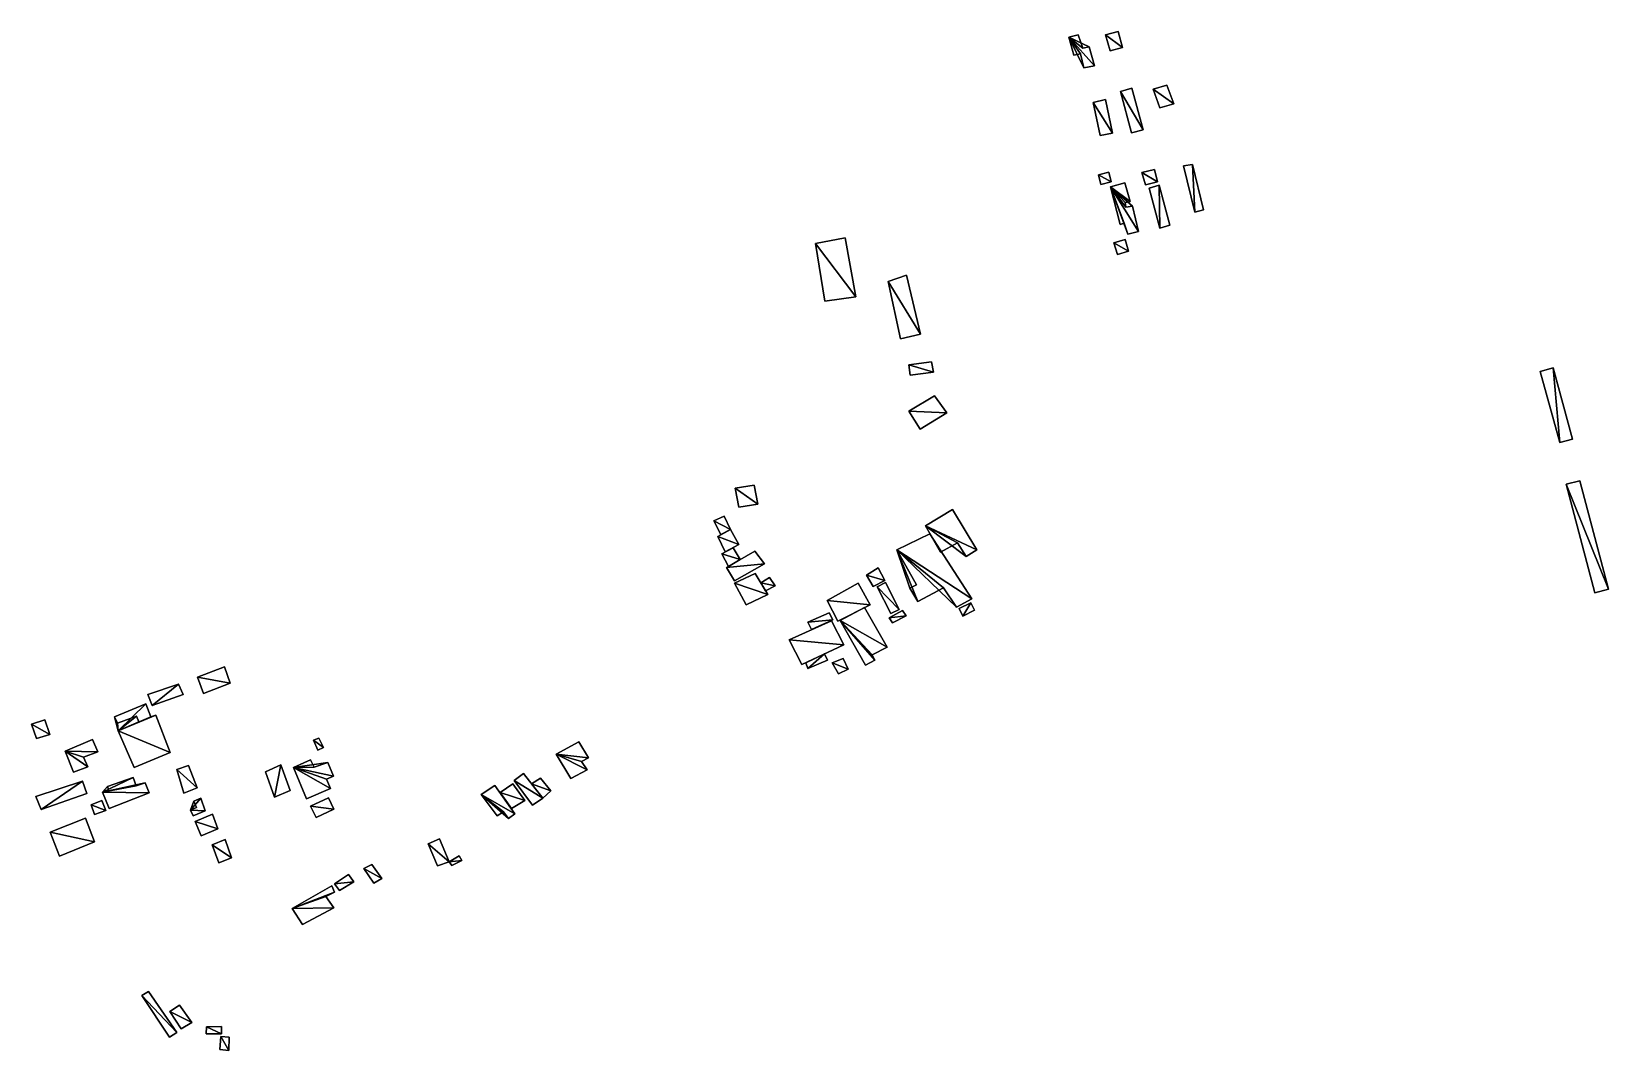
# Model space of a CAD drawing. Header units: metres. Extents: x -3947 to 4280, y -3529 to 2326.
# Drawn here: x -1926 to -1014, y -2526 to -1937 of the extents above; entities that cross this region are included whole.
import ezdxf

# ---------------------------------------------------------------- set-up
doc = ezdxf.new("R2010")
doc.units = ezdxf.units.M

msp = doc.modelspace()

# ---------------------------------------------------------------- linework, layer by layer
at = {"layer": 'MUROS'}
for points in [[(-1320.2, -1938.6), (-1325.7, -1939.9), (-1325.7, -1939.9, 4.5), (-1320.2, -1938.6, 4.5)], [(-1325.7, -1939.9), (-1322.8, -1950.4), (-1322.8, -1950.4, 4.5), (-1325.7, -1939.9, 4.5)], [(-1317.5, -1946.4), (-1320.2, -1938.6), (-1320.2, -1938.6, 4.5), (-1317.5, -1946.4, 4.5)], [(-1297.2, -1936.7), (-1304.4, -1938.6), (-1304.4, -1938.6, 4.5), (-1297.2, -1936.7, 4.5)], [(-1304.4, -1938.6), (-1301.8, -1947.9), (-1301.8, -1947.9, 4.5), (-1304.4, -1938.6, 4.5)], [(-1294.6, -1946), (-1297.2, -1936.7), (-1297.2, -1936.7, 4.5), (-1294.6, -1946, 4.5)], [(-1322.8, -1950.4), (-1319, -1949.7), (-1319, -1949.7, 4.5), (-1322.8, -1950.4, 4.5)], [(-1319, -1949.7), (-1316.9, -1957.8), (-1316.9, -1957.8, 4.5), (-1319, -1949.7, 4.5)], [(-1313.9, -1945.6), (-1317.5, -1946.4), (-1317.5, -1946.4, 4.5), (-1313.9, -1945.6, 4.5)], [(-1310.8, -1956.5), (-1313.9, -1945.6), (-1313.9, -1945.6, 4.5), (-1310.8, -1956.5, 4.5)], [(-1301.8, -1947.9), (-1294.6, -1946), (-1294.6, -1946, 4.5), (-1301.8, -1947.9, 4.5)], [(-1316.9, -1957.8), (-1310.8, -1956.5), (-1310.8, -1956.5, 4.5), (-1316.9, -1957.8, 4.5)], [(-1289.2, -1969.4), (-1295.7, -1971.4), (-1295.7, -1971.4, 4.5), (-1289.2, -1969.4, 4.5)], [(-1282.6, -1993.6), (-1289.2, -1969.4), (-1289.2, -1969.4, 4.5), (-1282.6, -1993.6, 4.5)], [(-1269, -1967.7), (-1276.8, -1970), (-1276.8, -1970, 4.5), (-1269, -1967.7, 4.5)], [(-1265, -1978.5), (-1269, -1967.7), (-1269, -1967.7, 4.5), (-1265, -1978.5, 4.5)], [(-1304.5, -1976.1), (-1311.5, -1977.7), (-1311.5, -1977.7, 4.5), (-1304.5, -1976.1, 4.5)], [(-1311.5, -1977.7), (-1307.5, -1996.8), (-1307.5, -1996.8, 4.5), (-1311.5, -1977.7, 4.5)], [(-1300.5, -1995.5), (-1304.5, -1976.1), (-1304.5, -1976.1, 4.5), (-1300.5, -1995.5, 4.5)], [(-1295.7, -1971.4), (-1289.4, -1995.3), (-1289.4, -1995.3, 4.5), (-1295.7, -1971.4, 4.5)], [(-1276.8, -1970), (-1273.1, -1980.8), (-1273.1, -1980.8, 4.5), (-1276.8, -1970, 4.5)], [(-1273.1, -1980.8), (-1265, -1978.5), (-1265, -1978.5, 4.5), (-1273.1, -1980.8, 4.5)], [(-1307.5, -1996.8), (-1300.5, -1995.5), (-1300.5, -1995.5, 4.5), (-1307.5, -1996.8, 4.5)], [(-1289.4, -1995.3), (-1282.6, -1993.6), (-1282.6, -1993.6, 4.5), (-1289.4, -1995.3, 4.5)], [(-1259.4, -2014.5), (-1254.2, -2013.6), (-1254.2, -2013.6, 4.5), (-1259.4, -2014.5, 4.5)], [(-1252.8, -2041.2), (-1259.4, -2014.5), (-1259.4, -2014.5, 4.5), (-1252.8, -2041.2, 4.5)], [(-1254.2, -2013.6), (-1247.7, -2039.9), (-1247.7, -2039.9, 4.5), (-1254.2, -2013.6, 4.5)], [(-1302.5, -2018), (-1308.5, -2019.7), (-1308.5, -2019.7, 4.5), (-1302.5, -2018, 4.5)], [(-1308.5, -2019.7), (-1307.1, -2025.3), (-1307.1, -2025.3, 4.5), (-1308.5, -2019.7, 4.5)], [(-1307.1, -2025.3), (-1301.1, -2023.6), (-1301.1, -2023.6, 4.5), (-1307.1, -2025.3, 4.5)], [(-1301.1, -2023.6), (-1302.5, -2018), (-1302.5, -2018, 4.5), (-1301.1, -2023.6, 4.5)], [(-1293.3, -2024.3), (-1301.5, -2026.6), (-1301.5, -2026.6, 4.5), (-1293.3, -2024.3, 4.5)], [(-1290.2, -2035), (-1293.3, -2024.3), (-1293.3, -2024.3, 4.5), (-1290.2, -2035, 4.5)], [(-1276.2, -2016.5), (-1283.5, -2018.2), (-1283.5, -2018.2, 4.5), (-1276.2, -2016.5, 4.5)], [(-1283.5, -2018.2), (-1281.4, -2025.5), (-1281.4, -2025.5, 4.5), (-1283.5, -2018.2, 4.5)], [(-1281.4, -2025.5), (-1274.4, -2023.7), (-1274.4, -2023.7, 4.5), (-1281.4, -2025.5, 4.5)], [(-1274.4, -2023.7), (-1276.2, -2016.5), (-1276.2, -2016.5, 4.5), (-1274.4, -2023.7, 4.5)], [(-1301.5, -2026.6), (-1296, -2048.3), (-1296, -2048.3, 4.5), (-1301.5, -2026.6, 4.5)], [(-1279.2, -2027.3), (-1273.4, -2025.7), (-1273.4, -2025.7, 4.5), (-1279.2, -2027.3, 4.5)], [(-1273, -2050.5), (-1279.2, -2027.3), (-1279.2, -2027.3, 4.5), (-1273, -2050.5, 4.5)], [(-1273.4, -2025.7), (-1267.2, -2048.7), (-1267.2, -2048.7, 4.5), (-1273.4, -2025.7, 4.5)], [(-1293.1, -2035.7), (-1290.2, -2035), (-1290.2, -2035, 4.5), (-1293.1, -2035.7, 4.5)], [(-1292.7, -2038.3), (-1293.1, -2035.7), (-1293.1, -2035.7, 4.5), (-1292.7, -2038.3, 4.5)], [(-1288.9, -2037.7), (-1292.7, -2038.3), (-1292.7, -2038.3, 4.5), (-1288.9, -2037.7, 4.5)], [(-1285.3, -2052.4), (-1288.9, -2037.7), (-1288.9, -2037.7, 4.5), (-1285.3, -2052.4, 4.5)], [(-1247.7, -2039.9), (-1252.8, -2041.2), (-1252.8, -2041.2, 4.5), (-1247.7, -2039.9, 4.5)], [(-1296, -2048.3), (-1293.6, -2047.6), (-1293.6, -2047.6, 4.5), (-1296, -2048.3, 4.5)], [(-1293.6, -2047.6), (-1291.5, -2053.9), (-1291.5, -2053.9, 4.5), (-1293.6, -2047.6, 4.5)], [(-1267.2, -2048.7), (-1273, -2050.5), (-1273, -2050.5, 4.5), (-1267.2, -2048.7, 4.5)], [(-1455, -2056.1), (-1472.1, -2059.4), (-1472.1, -2059.4, 4.5), (-1455, -2056.1, 4.5)], [(-1472.1, -2059.4), (-1466.8, -2092.7), (-1466.8, -2092.7, 4.5), (-1472.1, -2059.4, 4.5)], [(-1448.8, -2090.2), (-1455, -2056.1), (-1455, -2056.1, 4.5), (-1448.8, -2090.2, 4.5)], [(-1299.6, -2059), (-1293.1, -2057.1), (-1293.1, -2057.1, 4.5), (-1299.6, -2059, 4.5)], [(-1297.6, -2065.8), (-1299.6, -2059), (-1299.6, -2059, 4.5), (-1297.6, -2065.8, 4.5)], [(-1293.1, -2057.1), (-1291.2, -2063.7), (-1291.2, -2063.7, 4.5), (-1293.1, -2057.1, 4.5)], [(-1291.5, -2053.9), (-1285.3, -2052.4), (-1285.3, -2052.4, 4.5), (-1291.5, -2053.9, 4.5)], [(-1291.2, -2063.7), (-1297.6, -2065.8), (-1297.6, -2065.8, 4.5), (-1291.2, -2063.7, 4.5)], [(-1419.5, -2077.6), (-1430.2, -2081.3), (-1430.2, -2081.3, 4.5), (-1419.5, -2077.6, 4.5)], [(-1411.5, -2111.8), (-1419.5, -2077.6), (-1419.5, -2077.6, 4.5), (-1411.5, -2111.8, 4.5)], [(-1430.2, -2081.3), (-1423, -2114.6), (-1423, -2114.6, 4.5), (-1430.2, -2081.3, 4.5)], [(-1466.8, -2092.7), (-1448.8, -2090.2), (-1448.8, -2090.2, 4.5), (-1466.8, -2092.7, 4.5)], [(-1423, -2114.6), (-1411.5, -2111.8), (-1411.5, -2111.8, 4.5), (-1423, -2114.6, 4.5)], [(-1405.1, -2127.9), (-1418.2, -2129.5), (-1418.2, -2129.5, 4.5), (-1405.1, -2127.9, 4.5)], [(-1418.2, -2129.5), (-1417.5, -2135.5), (-1417.5, -2135.5, 4.5), (-1418.2, -2129.5, 4.5)], [(-1404, -2133.9), (-1405.1, -2127.9), (-1405.1, -2127.9, 4.5), (-1404, -2133.9, 4.5)], [(-1045.5, -2131.3), (-1053.1, -2133.4), (-1053.1, -2133.4, 15), (-1045.5, -2131.3, 15)], [(-1053.1, -2133.4), (-1041.8, -2174.5), (-1041.8, -2174.5, 15), (-1053.1, -2133.4, 15)], [(-1034.3, -2172.5), (-1045.5, -2131.3), (-1045.5, -2131.3, 15), (-1034.3, -2172.5, 15)], [(-1417.5, -2135.5), (-1404, -2133.9), (-1404, -2133.9, 4.5), (-1417.5, -2135.5, 4.5)], [(-1403.3, -2147.5), (-1418.2, -2156.4), (-1418.2, -2156.4, 4.5), (-1403.3, -2147.5, 4.5)], [(-1396.2, -2157.4), (-1403.3, -2147.5), (-1403.3, -2147.5, 4.5), (-1396.2, -2157.4, 4.5)], [(-1418.2, -2156.4), (-1411.7, -2166.8), (-1411.7, -2166.8, 4.5), (-1418.2, -2156.4, 4.5)], [(-1411.7, -2166.8), (-1396.2, -2157.4), (-1396.2, -2157.4, 4.5), (-1411.7, -2166.8, 4.5)], [(-1041.8, -2174.5), (-1034.3, -2172.5), (-1034.3, -2172.5, 15), (-1041.8, -2174.5, 15)], [(-1030.2, -2196.6), (-1038, -2198.7), (-1038, -2198.7, 15), (-1030.2, -2196.6, 15)], [(-1013.6, -2259.4), (-1030.2, -2196.6), (-1030.2, -2196.6, 15), (-1013.6, -2259.4, 15)], [(-1507.6, -2199.1), (-1518.7, -2200.9), (-1518.7, -2200.9, 4.5), (-1507.6, -2199.1, 4.5)], [(-1518.7, -2200.9), (-1516.5, -2212), (-1516.5, -2212, 4.5), (-1518.7, -2200.9, 4.5)], [(-1505.5, -2210.2), (-1507.6, -2199.1), (-1507.6, -2199.1, 4.5), (-1505.5, -2210.2, 4.5)], [(-1038, -2198.7), (-1021.5, -2261.5), (-1021.5, -2261.5, 15), (-1038, -2198.7, 15)], [(-1516.5, -2212), (-1505.5, -2210.2), (-1505.5, -2210.2, 4.5), (-1516.5, -2212, 4.5)], [(-1393, -2213.3), (-1408.6, -2222.7), (-1408.6, -2222.7, 8), (-1393, -2213.3, 8)], [(-1378.8, -2236.7), (-1393, -2213.3), (-1393, -2213.3, 8), (-1378.8, -2236.7, 8)], [(-1525, -2217.2), (-1531, -2219.9), (-1531, -2219.9, 4.5), (-1525, -2217.2, 4.5)], [(-1531, -2219.9), (-1526.8, -2227.8), (-1526.8, -2227.8, 4.5), (-1531, -2219.9, 4.5)], [(-1521.4, -2224.8), (-1528.7, -2228.8), (-1528.7, -2228.8, 4.5), (-1521.4, -2224.8, 4.5)], [(-1526.8, -2227.8), (-1521.4, -2224.8), (-1521.4, -2224.8, 4.5), (-1526.8, -2227.8, 4.5)], [(-1521.4, -2224.8), (-1525, -2217.2), (-1525, -2217.2, 4.5), (-1521.4, -2224.8, 4.5)], [(-1516.5, -2233.5), (-1521.4, -2224.8), (-1521.4, -2224.8, 4.5), (-1516.5, -2233.5, 4.5)], [(-1408.6, -2222.7), (-1399.8, -2238), (-1399.8, -2238, 8), (-1408.6, -2222.7, 8)], [(-1528.7, -2228.8), (-1524.4, -2237.8), (-1524.4, -2237.8, 4.5), (-1528.7, -2228.8, 4.5)], [(-1524.4, -2237.8), (-1516.5, -2233.5), (-1516.5, -2233.5, 4.5), (-1524.4, -2237.8, 4.5)], [(-1406, -2227.3), (-1425.1, -2236.6), (-1425.1, -2236.6, 5), (-1406, -2227.3, 5)], [(-1381.7, -2265), (-1406, -2227.3), (-1406, -2227.3, 5), (-1381.7, -2265, 5)], [(-1399.8, -2238), (-1390, -2232.5), (-1390, -2232.5, 8), (-1399.8, -2238, 8)], [(-1390, -2232.5), (-1385, -2240.4), (-1385, -2240.4, 8), (-1390, -2232.5, 8)], [(-1519.8, -2235.4), (-1526.4, -2238.9), (-1526.4, -2238.9, 4.5), (-1519.8, -2235.4, 4.5)], [(-1526.4, -2238.9), (-1522.4, -2246.2), (-1522.4, -2246.2, 4.5), (-1526.4, -2238.9, 4.5)], [(-1507.3, -2237.3), (-1523.6, -2246.9), (-1523.6, -2246.9, 4.5), (-1507.3, -2237.3, 4.5)], [(-1522.4, -2246.2), (-1515.7, -2242.3), (-1515.7, -2242.3, 4.5), (-1522.4, -2246.2, 4.5)], [(-1515.7, -2242.3), (-1519.8, -2235.4), (-1519.8, -2235.4, 4.5), (-1515.7, -2242.3, 4.5)], [(-1501.7, -2244.8), (-1507.3, -2237.3), (-1507.3, -2237.3, 4.5), (-1501.7, -2244.8, 4.5)], [(-1425.1, -2236.6), (-1413.8, -2256.8), (-1413.8, -2256.8, 5), (-1425.1, -2236.6, 5)], [(-1385, -2240.4), (-1378.8, -2236.7), (-1378.8, -2236.7, 8), (-1385, -2240.4, 8)], [(-1523.6, -2246.9), (-1519, -2254.6), (-1519, -2254.6, 4.5), (-1523.6, -2246.9, 4.5)], [(-1519, -2254.6), (-1501.7, -2244.8), (-1501.7, -2244.8, 4.5), (-1519, -2254.6, 4.5)], [(-1507.1, -2250.3), (-1519, -2255.9), (-1519, -2255.9, 4.5), (-1507.1, -2250.3, 4.5)], [(-1499.8, -2262.4), (-1507.1, -2250.3), (-1507.1, -2250.3, 4.5), (-1499.8, -2262.4, 4.5)], [(-1436, -2247.1), (-1442.6, -2251.2), (-1442.6, -2251.2, 4.5), (-1436, -2247.1, 4.5)], [(-1442.6, -2251.2), (-1438.8, -2257.8), (-1438.8, -2257.8, 4.5), (-1442.6, -2251.2, 4.5)], [(-1432.1, -2254.3), (-1436, -2247.1), (-1436, -2247.1, 4.5), (-1432.1, -2254.3, 4.5)], [(-1519, -2255.9), (-1512.3, -2268.4), (-1512.3, -2268.4, 4.5), (-1519, -2255.9, 4.5)], [(-1503.8, -2255.8), (-1498.7, -2252.7), (-1498.7, -2252.7, 4.5), (-1503.8, -2255.8, 4.5)], [(-1501, -2260.4), (-1503.8, -2255.8), (-1503.8, -2255.8, 4.5), (-1501, -2260.4, 4.5)], [(-1495.4, -2257.5), (-1501, -2260.4), (-1501, -2260.4, 4.5), (-1495.4, -2257.5, 4.5)], [(-1498.7, -2252.7), (-1495.4, -2257.5), (-1495.4, -2257.5, 4.5), (-1498.7, -2252.7, 4.5)], [(-1447.5, -2255.9), (-1465.5, -2265.9), (-1465.5, -2265.9, 4.5), (-1447.5, -2255.9, 4.5)], [(-1440.5, -2268.4), (-1447.5, -2255.9), (-1447.5, -2255.9, 4.5), (-1440.5, -2268.4, 4.5)], [(-1438.8, -2257.8), (-1432.1, -2254.3), (-1432.1, -2254.3, 4.5), (-1438.8, -2257.8, 4.5)], [(-1431.6, -2255.5), (-1436.4, -2258), (-1436.4, -2258, 4.5), (-1431.6, -2255.5, 4.5)], [(-1436.4, -2258), (-1428.6, -2273.5), (-1428.6, -2273.5, 4.5), (-1436.4, -2258, 4.5)], [(-1423.7, -2271.2), (-1431.6, -2255.5), (-1431.6, -2255.5, 4.5), (-1423.7, -2271.2, 4.5)], [(-1413.8, -2256.8), (-1417.6, -2258.8), (-1417.6, -2258.8, 5), (-1413.8, -2256.8, 5)], [(-1417.6, -2258.8), (-1413, -2266.5), (-1413, -2266.5, 5), (-1417.6, -2258.8, 5)], [(-1413, -2266.5), (-1398.1, -2258.6), (-1398.1, -2258.6, 5), (-1413, -2266.5, 5)], [(-1398.1, -2258.6), (-1390.7, -2269.8), (-1390.7, -2269.8, 5), (-1398.1, -2258.6, 5)], [(-1021.5, -2261.5), (-1013.6, -2259.4), (-1013.6, -2259.4, 15), (-1021.5, -2261.5, 15)], [(-1512.3, -2268.4), (-1499.8, -2262.4), (-1499.8, -2262.4, 4.5), (-1512.3, -2268.4, 4.5)], [(-1465.5, -2265.9), (-1459.2, -2277.9), (-1459.2, -2277.9, 4.5), (-1465.5, -2265.9, 4.5)], [(-1459.2, -2277.9), (-1440.5, -2268.4), (-1440.5, -2268.4, 4.5), (-1459.2, -2277.9, 4.5)], [(-1443.8, -2269.9), (-1457.8, -2277.5), (-1457.8, -2277.5, 4.5), (-1443.8, -2269.9, 4.5)], [(-1430.7, -2292.9), (-1443.8, -2269.9), (-1443.8, -2269.9, 4.5), (-1430.7, -2292.9, 4.5)], [(-1390.7, -2269.8), (-1381.7, -2265), (-1381.7, -2265, 5), (-1390.7, -2269.8, 5)], [(-1382.4, -2267.2), (-1389.1, -2270.6), (-1389.1, -2270.6, 4.5), (-1382.4, -2267.2, 4.5)], [(-1389.1, -2270.6), (-1387, -2275), (-1387, -2275, 4.5), (-1389.1, -2270.6, 4.5)], [(-1380.2, -2271.6), (-1382.4, -2267.2), (-1382.4, -2267.2, 4.5), (-1380.2, -2271.6, 4.5)], [(-1462.9, -2277.6), (-1487.3, -2288.7), (-1487.3, -2288.7, 5), (-1462.9, -2277.6, 5)], [(-1476.6, -2278.4), (-1464.3, -2273.1), (-1464.3, -2273.1, 4.5), (-1476.6, -2278.4, 4.5)], [(-1474.4, -2282.8), (-1476.6, -2278.4), (-1476.6, -2278.4, 4.5), (-1474.4, -2282.8, 4.5)], [(-1462.2, -2277.2), (-1474.4, -2282.8), (-1474.4, -2282.8, 4.5), (-1462.2, -2277.2, 4.5)], [(-1464.3, -2273.1), (-1462.2, -2277.2), (-1462.2, -2277.2, 4.5), (-1464.3, -2273.1, 4.5)], [(-1455.7, -2291.5), (-1462.9, -2277.6), (-1462.9, -2277.6, 5), (-1455.7, -2291.5, 5)], [(-1457.8, -2277.5), (-1443.3, -2303.4), (-1443.3, -2303.4, 4.5), (-1457.8, -2277.5, 4.5)], [(-1429.6, -2276), (-1421.8, -2271.7), (-1421.8, -2271.7, 4.5), (-1429.6, -2276, 4.5)], [(-1427.7, -2278.8), (-1429.6, -2276), (-1429.6, -2276, 4.5), (-1427.7, -2278.8, 4.5)], [(-1428.6, -2273.5), (-1423.7, -2271.2), (-1423.7, -2271.2, 4.5), (-1428.6, -2273.5, 4.5)], [(-1419.8, -2274.8), (-1427.7, -2278.8), (-1427.7, -2278.8, 4.5), (-1419.8, -2274.8, 4.5)], [(-1421.8, -2271.7), (-1419.8, -2274.8), (-1419.8, -2274.8, 4.5), (-1421.8, -2271.7, 4.5)], [(-1387, -2275), (-1380.2, -2271.6), (-1380.2, -2271.6, 4.5), (-1387, -2275, 4.5)], [(-1487.3, -2288.7), (-1480.1, -2303), (-1480.1, -2303, 5), (-1487.3, -2288.7, 5)], [(-1480.1, -2303), (-1455.7, -2291.5), (-1455.7, -2291.5, 5), (-1480.1, -2303, 5)], [(-1466.9, -2296.8), (-1477.8, -2301.9), (-1477.8, -2301.9, 4.5), (-1466.9, -2296.8, 4.5)], [(-1465.3, -2300.5), (-1466.9, -2296.8), (-1466.9, -2296.8, 4.5), (-1465.3, -2300.5, 4.5)], [(-1439.4, -2297.4), (-1430.7, -2292.9), (-1430.7, -2292.9, 4.5), (-1439.4, -2297.4, 4.5)], [(-1437.8, -2300.5), (-1439.4, -2297.4), (-1439.4, -2297.4, 4.5), (-1437.8, -2300.5, 4.5)], [(-1829.6, -2310.3), (-1813.9, -2304.4), (-1813.9, -2304.4, 4.5), (-1829.6, -2310.3, 4.5)], [(-1813.9, -2304.4), (-1810.6, -2313.8), (-1810.6, -2313.8, 4.5), (-1813.9, -2304.4, 4.5)], [(-1477.8, -2301.9), (-1476.5, -2305.3), (-1476.5, -2305.3, 4.5), (-1477.8, -2301.9, 4.5)], [(-1476.5, -2305.3), (-1465.3, -2300.5), (-1465.3, -2300.5, 4.5), (-1476.5, -2305.3, 4.5)], [(-1456.2, -2299.5), (-1462.5, -2302), (-1462.5, -2302, 4.5), (-1456.2, -2299.5, 4.5)], [(-1462.5, -2302), (-1458.9, -2308.4), (-1458.9, -2308.4, 4.5), (-1462.5, -2302, 4.5)], [(-1458.9, -2308.4), (-1453.3, -2305.7), (-1453.3, -2305.7, 4.5), (-1458.9, -2308.4, 4.5)], [(-1453.3, -2305.7), (-1456.2, -2299.5), (-1456.2, -2299.5, 4.5), (-1453.3, -2305.7, 4.5)], [(-1443.3, -2303.4), (-1437.8, -2300.5), (-1437.8, -2300.5, 4.5), (-1443.3, -2303.4, 4.5)], [(-1840.6, -2314.3), (-1858.2, -2320.3), (-1858.2, -2320.3, 4.5), (-1840.6, -2314.3, 4.5)], [(-1837.8, -2320.4), (-1840.6, -2314.3), (-1840.6, -2314.3, 4.5), (-1837.8, -2320.4, 4.5)], [(-1826, -2319.7), (-1829.6, -2310.3), (-1829.6, -2310.3, 4.5), (-1826, -2319.7, 4.5)], [(-1810.6, -2313.8), (-1826, -2319.7), (-1826, -2319.7, 4.5), (-1810.6, -2313.8, 4.5)], [(-1858.2, -2320.3), (-1855.8, -2326.7), (-1855.8, -2326.7, 4.5), (-1858.2, -2320.3, 4.5)], [(-1855.8, -2326.7), (-1837.8, -2320.4), (-1837.8, -2320.4, 4.5), (-1855.8, -2326.7, 4.5)], [(-1877.6, -2333.3), (-1859.5, -2325.8), (-1859.5, -2325.8, 5), (-1877.6, -2333.3, 5)], [(-1875.8, -2337), (-1877.6, -2333.3), (-1877.6, -2333.3, 5), (-1875.8, -2337, 5)], [(-1864.8, -2332.9), (-1875.8, -2337), (-1875.8, -2337, 5), (-1864.8, -2332.9, 5)], [(-1863.4, -2336.1), (-1864.8, -2332.9), (-1864.8, -2332.9, 5), (-1863.4, -2336.1, 5)], [(-1859.5, -2325.8), (-1856.6, -2333.2), (-1856.6, -2333.2, 5), (-1859.5, -2325.8, 5)], [(-1856.6, -2333.2), (-1853.7, -2332.2), (-1853.7, -2332.2, 5), (-1856.6, -2333.2, 5)], [(-1853.7, -2332.2), (-1845.3, -2353.8), (-1845.3, -2353.8, 5), (-1853.7, -2332.2, 5)], [(-1917.8, -2334.9), (-1925.5, -2337.4), (-1925.5, -2337.4, 4.5), (-1917.8, -2334.9, 4.5)], [(-1925.5, -2337.4), (-1922.7, -2345.8), (-1922.7, -2345.8, 4.5), (-1925.5, -2337.4, 4.5)], [(-1922.7, -2345.8), (-1914.9, -2343.4), (-1914.9, -2343.4, 4.5), (-1922.7, -2345.8, 4.5)], [(-1914.9, -2343.4), (-1917.8, -2334.9), (-1917.8, -2334.9, 4.5), (-1914.9, -2343.4, 4.5)], [(-1875.5, -2341.3), (-1863.4, -2336.1), (-1863.4, -2336.1, 5), (-1875.5, -2341.3, 5)], [(-1866.2, -2362.5), (-1875.5, -2341.3), (-1875.5, -2341.3, 5), (-1866.2, -2362.5, 5)], [(-1890.2, -2346.3), (-1906, -2353.2), (-1906, -2353.2, 4.5), (-1890.2, -2346.3, 4.5)], [(-1887.1, -2353.4), (-1890.2, -2346.3), (-1890.2, -2346.3, 4.5), (-1887.1, -2353.4, 4.5)], [(-1759.4, -2345.5), (-1762.5, -2346.8), (-1762.5, -2346.8, 4.5), (-1759.4, -2345.5, 4.5)], [(-1762.5, -2346.8), (-1760, -2352.5), (-1760, -2352.5, 4.5), (-1762.5, -2346.8, 4.5)], [(-1760, -2352.5), (-1756.6, -2351), (-1756.6, -2351, 4.5), (-1760, -2352.5, 4.5)], [(-1756.6, -2351), (-1759.4, -2345.5), (-1759.4, -2345.5, 4.5), (-1756.6, -2351, 4.5)], [(-1609.1, -2347.8), (-1622.1, -2354.9), (-1622.1, -2354.9, 4.5), (-1609.1, -2347.8, 4.5)], [(-1603.5, -2356.9), (-1609.1, -2347.8), (-1609.1, -2347.8, 4.5), (-1603.5, -2356.9, 4.5)], [(-1906, -2353.2), (-1901.3, -2365.3), (-1901.3, -2365.3, 4.5), (-1906, -2353.2, 4.5)], [(-1895.4, -2356.6), (-1887.1, -2353.4), (-1887.1, -2353.4, 4.5), (-1895.4, -2356.6, 4.5)], [(-1892.9, -2362.1), (-1895.4, -2356.6), (-1895.4, -2356.6, 4.5), (-1892.9, -2362.1, 4.5)], [(-1845.3, -2353.8), (-1866.2, -2362.5), (-1866.2, -2362.5, 5), (-1845.3, -2353.8, 5)], [(-1841.5, -2363.8), (-1834.8, -2361.4), (-1834.8, -2361.4, 4.5), (-1841.5, -2363.8, 4.5)], [(-1834.8, -2361.4), (-1829.8, -2374.4), (-1829.8, -2374.4, 4.5), (-1834.8, -2361.4, 4.5)], [(-1781.4, -2361.1), (-1790.3, -2365.1), (-1790.3, -2365.1, 4.5), (-1781.4, -2361.1, 4.5)], [(-1775.9, -2375.9), (-1781.4, -2361.1), (-1781.4, -2361.1, 4.5), (-1775.9, -2375.9, 4.5)], [(-1764.1, -2358.1), (-1774.1, -2362.6), (-1774.1, -2362.6, 4.5), (-1764.1, -2358.1, 4.5)], [(-1762.1, -2362.3), (-1764.1, -2358.1), (-1764.1, -2358.1, 4.5), (-1762.1, -2362.3, 4.5)], [(-1754.2, -2359.7), (-1762.1, -2362.3), (-1762.1, -2362.3, 4.5), (-1754.2, -2359.7, 4.5)], [(-1750.9, -2367.5), (-1754.2, -2359.7), (-1754.2, -2359.7, 4.5), (-1750.9, -2367.5, 4.5)], [(-1622.1, -2354.9), (-1613.6, -2369), (-1613.6, -2369, 4.5), (-1622.1, -2354.9, 4.5)], [(-1607.5, -2359), (-1603.5, -2356.9), (-1603.5, -2356.9, 4.5), (-1607.5, -2359, 4.5)], [(-1604.1, -2363.9), (-1607.5, -2359), (-1607.5, -2359, 4.5), (-1604.1, -2363.9, 4.5)], [(-1896.1, -2370.5), (-1923, -2379.4), (-1923, -2379.4, 4.5), (-1896.1, -2370.5, 4.5)], [(-1901.3, -2365.3), (-1892.9, -2362.1), (-1892.9, -2362.1, 4.5), (-1901.3, -2365.3, 4.5)], [(-1893.5, -2377.6), (-1896.1, -2370.5), (-1896.1, -2370.5, 4.5), (-1893.5, -2377.6, 4.5)], [(-1866.8, -2368.3), (-1881.5, -2373.6), (-1881.5, -2373.6, 4.5), (-1866.8, -2368.3, 4.5)], [(-1864.9, -2373.2), (-1866.8, -2368.3), (-1866.8, -2368.3, 4.5), (-1864.9, -2373.2, 4.5)], [(-1837.4, -2377.5), (-1841.5, -2363.8), (-1841.5, -2363.8, 4.5), (-1837.4, -2377.5, 4.5)], [(-1790.3, -2365.1), (-1785, -2379.7), (-1785, -2379.7, 4.5), (-1790.3, -2365.1, 4.5)], [(-1774.1, -2362.6), (-1766.4, -2380.7), (-1766.4, -2380.7, 4.5), (-1774.1, -2362.6, 4.5)], [(-1755, -2369.3), (-1750.9, -2367.5), (-1750.9, -2367.5, 4.5), (-1755, -2369.3, 4.5)], [(-1752.6, -2374.7), (-1755, -2369.3), (-1755, -2369.3, 4.5), (-1752.6, -2374.7, 4.5)], [(-1641.1, -2366.1), (-1646.5, -2370.1), (-1646.5, -2370.1, 8), (-1641.1, -2366.1, 8)], [(-1646.5, -2370.1), (-1635.9, -2384.4), (-1635.9, -2384.4, 8), (-1646.5, -2370.1, 8)], [(-1629.9, -2380.3), (-1641.1, -2366.1), (-1641.1, -2366.1, 8), (-1629.9, -2380.3, 8)], [(-1636.4, -2372), (-1631.2, -2368.7), (-1631.2, -2368.7, 8), (-1636.4, -2372, 8)], [(-1631.2, -2368.7), (-1625.2, -2376), (-1625.2, -2376, 8), (-1631.2, -2368.7, 8)], [(-1613.6, -2369), (-1604.1, -2363.9), (-1604.1, -2363.9, 4.5), (-1613.6, -2369, 4.5)], [(-1923, -2379.4), (-1920, -2386.9), (-1920, -2386.9, 4.5), (-1923, -2379.4, 4.5)], [(-1920, -2386.9), (-1893.5, -2377.6), (-1893.5, -2377.6, 4.5), (-1920, -2386.9, 4.5)], [(-1880.9, -2375.2), (-1884.4, -2376.9), (-1884.4, -2376.9, 4.5), (-1880.9, -2375.2, 4.5)], [(-1884.4, -2376.9), (-1880.6, -2386.3), (-1880.6, -2386.3, 4.5), (-1884.4, -2376.9, 4.5)], [(-1881.5, -2373.6), (-1880.9, -2375.2), (-1880.9, -2375.2, 4.5), (-1881.5, -2373.6, 4.5)], [(-1880.6, -2386.3), (-1857.5, -2377.2), (-1857.5, -2377.2, 4.5), (-1880.6, -2386.3, 4.5)], [(-1859.8, -2371.5), (-1864.9, -2373.2), (-1864.9, -2373.2, 4.5), (-1859.8, -2371.5, 4.5)], [(-1857.5, -2377.2), (-1859.8, -2371.5), (-1859.8, -2371.5, 4.5), (-1857.5, -2377.2, 4.5)], [(-1829.8, -2374.4), (-1837.4, -2377.5), (-1837.4, -2377.5, 4.5), (-1829.8, -2374.4, 4.5)], [(-1785, -2379.7), (-1775.9, -2375.9), (-1775.9, -2375.9, 4.5), (-1785, -2379.7, 4.5)], [(-1766.4, -2380.7), (-1752.6, -2374.7), (-1752.6, -2374.7, 4.5), (-1766.4, -2380.7, 4.5)], [(-1657.5, -2373), (-1665.4, -2378.1), (-1665.4, -2378.1, 8), (-1657.5, -2373, 8)], [(-1665.4, -2378.1), (-1656.3, -2390.6), (-1656.3, -2390.6, 8), (-1665.4, -2378.1, 8)], [(-1646, -2389.4), (-1657.5, -2373), (-1657.5, -2373, 8), (-1646, -2389.4, 8)], [(-1647.1, -2372), (-1654.5, -2377.1), (-1654.5, -2377.1, 8), (-1647.1, -2372, 8)], [(-1654.5, -2377.1), (-1647.9, -2386.3), (-1647.9, -2386.3, 8), (-1654.5, -2377.1, 8)], [(-1640.3, -2381.6), (-1647.1, -2372), (-1647.1, -2372, 8), (-1640.3, -2381.6, 8)], [(-1629.9, -2380.3), (-1636.4, -2372), (-1636.4, -2372, 8), (-1629.9, -2380.3, 8)], [(-1625.2, -2376), (-1629.9, -2380.3), (-1629.9, -2380.3, 8), (-1625.2, -2376, 8)], [(-1891, -2384.2), (-1884.9, -2381.6), (-1884.9, -2381.6, 4.5), (-1891, -2384.2, 4.5)], [(-1889, -2389.7), (-1891, -2384.2), (-1891, -2384.2, 4.5), (-1889, -2389.7, 4.5)], [(-1882.6, -2387.4), (-1889, -2389.7), (-1889, -2389.7, 4.5), (-1882.6, -2387.4, 4.5)], [(-1884.9, -2381.6), (-1882.6, -2387.4), (-1882.6, -2387.4, 4.5), (-1884.9, -2381.6, 4.5)], [(-1833.5, -2387.3), (-1830.2, -2385.8), (-1830.2, -2385.8, 4.5), (-1833.5, -2387.3, 4.5)], [(-1832.1, -2390.6), (-1833.5, -2387.3), (-1833.5, -2387.3, 4.5), (-1832.1, -2390.6, 4.5)], [(-1825.1, -2387.6), (-1832.1, -2390.6), (-1832.1, -2390.6, 4.5), (-1825.1, -2387.6, 4.5)], [(-1831.6, -2382.1), (-1827.6, -2380.4), (-1827.6, -2380.4, 4.5), (-1831.6, -2382.1, 4.5)], [(-1830.2, -2385.8), (-1831.6, -2382.1), (-1831.6, -2382.1, 4.5), (-1830.2, -2385.8, 4.5)], [(-1827.6, -2380.4), (-1825.1, -2387.6), (-1825.1, -2387.6, 4.5), (-1827.6, -2380.4, 4.5)], [(-1753.8, -2380.2), (-1764.2, -2385), (-1764.2, -2385, 4.5), (-1753.8, -2380.2, 4.5)], [(-1764.2, -2385), (-1760.9, -2391.5), (-1760.9, -2391.5, 4.5), (-1764.2, -2385, 4.5)], [(-1760.9, -2391.5), (-1750.6, -2386.7), (-1750.6, -2386.7, 4.5), (-1760.9, -2391.5, 4.5)], [(-1750.6, -2386.7), (-1753.8, -2380.2), (-1753.8, -2380.2, 4.5), (-1750.6, -2386.7, 4.5)], [(-1656.3, -2390.6), (-1652.5, -2388.3), (-1652.5, -2388.3, 8), (-1656.3, -2390.6, 8)], [(-1652.5, -2388.3), (-1649.7, -2392), (-1649.7, -2392, 8), (-1652.5, -2388.3, 8)], [(-1647.9, -2386.3), (-1640.3, -2381.6), (-1640.3, -2381.6, 8), (-1647.9, -2386.3, 8)], [(-1635.9, -2384.4), (-1629.9, -2380.3), (-1629.9, -2380.3, 8), (-1635.9, -2384.4, 8)], [(-1914.8, -2399.9), (-1894.3, -2391.9), (-1894.3, -2391.9, 4.5), (-1914.8, -2399.9, 4.5)], [(-1894.3, -2391.9), (-1889.1, -2405.6), (-1889.1, -2405.6, 4.5), (-1894.3, -2391.9, 4.5)], [(-1830.8, -2393.8), (-1820.9, -2389.6), (-1820.9, -2389.6, 4.5), (-1830.8, -2393.8, 4.5)], [(-1827.4, -2402.1), (-1830.8, -2393.8), (-1830.8, -2393.8, 4.5), (-1827.4, -2402.1, 4.5)], [(-1817.7, -2398), (-1827.4, -2402.1), (-1827.4, -2402.1, 4.5), (-1817.7, -2398, 4.5)], [(-1820.9, -2389.6), (-1817.7, -2398), (-1817.7, -2398, 4.5), (-1820.9, -2389.6, 4.5)], [(-1649.7, -2392), (-1646, -2389.4), (-1646, -2389.4, 8), (-1649.7, -2392, 8)], [(-1909.3, -2413.8), (-1914.8, -2399.9), (-1914.8, -2399.9, 4.5), (-1909.3, -2413.8, 4.5)], [(-1889.1, -2405.6), (-1909.3, -2413.8), (-1909.3, -2413.8, 4.5), (-1889.1, -2405.6, 4.5)], [(-1813.6, -2404.3), (-1821.1, -2407.3), (-1821.1, -2407.3, 4.5), (-1813.6, -2404.3, 4.5)], [(-1821.1, -2407.3), (-1817.2, -2417.7), (-1817.2, -2417.7, 4.5), (-1821.1, -2407.3, 4.5)], [(-1809.9, -2414.9), (-1813.6, -2404.3), (-1813.6, -2404.3, 4.5), (-1809.9, -2414.9, 4.5)], [(-1689.5, -2403.9), (-1696.1, -2406.8), (-1696.1, -2406.8, 4.5), (-1689.5, -2403.9, 4.5)], [(-1696.1, -2406.8), (-1690.8, -2419.5), (-1690.8, -2419.5, 4.5), (-1696.1, -2406.8, 4.5)], [(-1683.9, -2417.1), (-1689.5, -2403.9), (-1689.5, -2403.9, 4.5), (-1683.9, -2417.1, 4.5)], [(-1817.2, -2417.7), (-1809.9, -2414.9), (-1809.9, -2414.9, 4.5), (-1817.2, -2417.7, 4.5)], [(-1678.2, -2413.6), (-1683.9, -2417.1), (-1683.9, -2417.1, 4.5), (-1678.2, -2413.6, 4.5)], [(-1682.4, -2419.3), (-1676.6, -2416.3), (-1676.6, -2416.3, 4.5), (-1682.4, -2419.3, 4.5)], [(-1676.6, -2416.3), (-1678.2, -2413.6), (-1678.2, -2413.6, 4.5), (-1676.6, -2416.3, 4.5)], [(-1742.3, -2424.4), (-1750.3, -2429.8), (-1750.3, -2429.8, 4.5), (-1742.3, -2424.4, 4.5)], [(-1739.1, -2428.7), (-1742.3, -2424.4), (-1742.3, -2424.4, 4.5), (-1739.1, -2428.7, 4.5)], [(-1728.7, -2418.6), (-1733.3, -2421), (-1733.3, -2421, 4.5), (-1728.7, -2418.6, 4.5)], [(-1733.3, -2421), (-1727.5, -2429.4), (-1727.5, -2429.4, 4.5), (-1733.3, -2421, 4.5)], [(-1722.9, -2426.8), (-1728.7, -2418.6), (-1728.7, -2418.6, 4.5), (-1722.9, -2426.8, 4.5)], [(-1690.8, -2419.5), (-1683.9, -2417.1), (-1683.9, -2417.1, 4.5), (-1690.8, -2419.5, 4.5)], [(-1683.9, -2417.1), (-1682.4, -2419.3), (-1682.4, -2419.3, 4.5), (-1683.9, -2417.1, 4.5)], [(-1751.9, -2431.1), (-1774.8, -2444.1), (-1774.8, -2444.1, 4.5), (-1751.9, -2431.1, 4.5)], [(-1755.3, -2437.2), (-1750.3, -2434.6), (-1750.3, -2434.6, 4.5), (-1755.3, -2437.2, 4.5)], [(-1750.3, -2434.6), (-1751.9, -2431.1), (-1751.9, -2431.1, 4.5), (-1750.3, -2434.6, 4.5)], [(-1750.3, -2429.8), (-1747.5, -2433.8), (-1747.5, -2433.8, 4.5), (-1750.3, -2429.8, 4.5)], [(-1747.5, -2433.8), (-1739.1, -2428.7), (-1739.1, -2428.7, 4.5), (-1747.5, -2433.8, 4.5)], [(-1727.5, -2429.4), (-1722.9, -2426.8), (-1722.9, -2426.8, 4.5), (-1727.5, -2429.4, 4.5)], [(-1768.9, -2453.5), (-1750.6, -2443.8), (-1750.6, -2443.8, 4.5), (-1768.9, -2453.5, 4.5)], [(-1750.6, -2443.8), (-1755.3, -2437.2), (-1755.3, -2437.2, 4.5), (-1750.6, -2443.8, 4.5)], [(-1774.8, -2444.1), (-1768.9, -2453.5), (-1768.9, -2453.5, 4.5), (-1774.8, -2444.1, 4.5)], [(-1857.8, -2492.1), (-1861.7, -2494.4), (-1861.7, -2494.4, 8), (-1857.8, -2492.1, 8)], [(-1861.7, -2494.4), (-1845.7, -2518.5), (-1845.7, -2518.5, 8), (-1861.7, -2494.4, 8)], [(-1841.4, -2515.8), (-1857.8, -2492.1), (-1857.8, -2492.1, 8), (-1841.4, -2515.8, 8)], [(-1840, -2500), (-1845.6, -2503.7), (-1845.6, -2503.7, 4.5), (-1840, -2500, 4.5)], [(-1845.6, -2503.7), (-1838.9, -2513.7), (-1838.9, -2513.7, 4.5), (-1845.6, -2503.7, 4.5)], [(-1832.8, -2510.2), (-1840, -2500), (-1840, -2500, 4.5), (-1832.8, -2510.2, 4.5)], [(-1845.7, -2518.5), (-1841.4, -2515.8), (-1841.4, -2515.8, 8), (-1845.7, -2518.5, 8)], [(-1838.9, -2513.7), (-1832.8, -2510.2), (-1832.8, -2510.2, 4.5), (-1838.9, -2513.7, 4.5)], [(-1824.4, -2512.6), (-1824.5, -2516.7), (-1824.5, -2516.7, 4.5), (-1824.4, -2512.6, 4.5)], [(-1824.5, -2516.7), (-1815.7, -2516.7), (-1815.7, -2516.7, 4.5), (-1824.5, -2516.7, 4.5)], [(-1815.7, -2512.5), (-1824.4, -2512.6), (-1824.4, -2512.6, 4.5), (-1815.7, -2512.5, 4.5)], [(-1815.7, -2516.7), (-1815.7, -2512.5), (-1815.7, -2512.5, 4.5), (-1815.7, -2516.7, 4.5)], [(-1816.6, -2525.8), (-1816.1, -2518.3), (-1816.1, -2518.3, 4.5), (-1816.6, -2525.8, 4.5)], [(-1811.5, -2526.3), (-1816.6, -2525.8), (-1816.6, -2525.8, 4.5), (-1811.5, -2526.3, 4.5)], [(-1816.1, -2518.3), (-1811.2, -2518.6), (-1811.2, -2518.6, 4.5), (-1816.1, -2518.3, 4.5)], [(-1811.2, -2518.6), (-1811.5, -2526.3), (-1811.5, -2526.3, 4.5), (-1811.2, -2518.6, 4.5)]]:
    msp.add_3dface(points, dxfattribs=at)
at = {"layer": 'TECHOS'}
for points in [[(-1325.7, -1939.9, 4.5), (-1317.5, -1946.4, 4.5), (-1320.2, -1938.6, 4.5)], [(-1325.7, -1939.9, 4.5), (-1322.8, -1950.4, 4.5), (-1319, -1949.7, 4.5)], [(-1325.7, -1939.9, 4.5), (-1319, -1949.7, 4.5), (-1316.9, -1957.8, 4.5)], [(-1325.7, -1939.9, 4.5), (-1316.9, -1957.8, 4.5), (-1310.8, -1956.5, 4.5)], [(-1325.7, -1939.9, 4.5), (-1310.8, -1956.5, 4.5), (-1313.9, -1945.6, 4.5)], [(-1325.7, -1939.9, 4.5), (-1313.9, -1945.6, 4.5), (-1317.5, -1946.4, 4.5)], [(-1304.4, -1938.6, 4.5), (-1294.6, -1946, 4.5), (-1297.2, -1936.7, 4.5)], [(-1304.4, -1938.6, 4.5), (-1301.8, -1947.9, 4.5), (-1294.6, -1946, 4.5)], [(-1295.7, -1971.4, 4.5), (-1282.6, -1993.6, 4.5), (-1289.2, -1969.4, 4.5)], [(-1276.8, -1970, 4.5), (-1265, -1978.5, 4.5), (-1269, -1967.7, 4.5)], [(-1311.5, -1977.7, 4.5), (-1300.5, -1995.5, 4.5), (-1304.5, -1976.1, 4.5)], [(-1311.5, -1977.7, 4.5), (-1307.5, -1996.8, 4.5), (-1300.5, -1995.5, 4.5)], [(-1295.7, -1971.4, 4.5), (-1289.4, -1995.3, 4.5), (-1282.6, -1993.6, 4.5)], [(-1276.8, -1970, 4.5), (-1273.1, -1980.8, 4.5), (-1265, -1978.5, 4.5)], [(-1254.2, -2013.6, 4.5), (-1252.8, -2041.2, 4.5), (-1259.4, -2014.5, 4.5)], [(-1254.2, -2013.6, 4.5), (-1247.7, -2039.9, 4.5), (-1252.8, -2041.2, 4.5)], [(-1308.5, -2019.7, 4.5), (-1301.1, -2023.6, 4.5), (-1302.5, -2018, 4.5)], [(-1308.5, -2019.7, 4.5), (-1307.1, -2025.3, 4.5), (-1301.1, -2023.6, 4.5)], [(-1301.5, -2026.6, 4.5), (-1290.2, -2035, 4.5), (-1293.3, -2024.3, 4.5)], [(-1283.5, -2018.2, 4.5), (-1274.4, -2023.7, 4.5), (-1276.2, -2016.5, 4.5)], [(-1283.5, -2018.2, 4.5), (-1281.4, -2025.5, 4.5), (-1274.4, -2023.7, 4.5)], [(-1301.5, -2026.6, 4.5), (-1296, -2048.3, 4.5), (-1293.6, -2047.6, 4.5)], [(-1301.5, -2026.6, 4.5), (-1293.6, -2047.6, 4.5), (-1291.5, -2053.9, 4.5)], [(-1301.5, -2026.6, 4.5), (-1291.5, -2053.9, 4.5), (-1285.3, -2052.4, 4.5)], [(-1301.5, -2026.6, 4.5), (-1285.3, -2052.4, 4.5), (-1288.9, -2037.7, 4.5)], [(-1301.5, -2026.6, 4.5), (-1288.9, -2037.7, 4.5), (-1292.7, -2038.3, 4.5)], [(-1301.5, -2026.6, 4.5), (-1292.7, -2038.3, 4.5), (-1293.1, -2035.7, 4.5)], [(-1301.5, -2026.6, 4.5), (-1293.1, -2035.7, 4.5), (-1290.2, -2035, 4.5)], [(-1273.4, -2025.7, 4.5), (-1273, -2050.5, 4.5), (-1279.2, -2027.3, 4.5)], [(-1273.4, -2025.7, 4.5), (-1267.2, -2048.7, 4.5), (-1273, -2050.5, 4.5)], [(-1472.1, -2059.4, 4.5), (-1448.8, -2090.2, 4.5), (-1455, -2056.1, 4.5)], [(-1472.1, -2059.4, 4.5), (-1466.8, -2092.7, 4.5), (-1448.8, -2090.2, 4.5)], [(-1299.6, -2059, 4.5), (-1293.1, -2057.1, 4.5), (-1291.2, -2063.7, 4.5)], [(-1299.6, -2059, 4.5), (-1291.2, -2063.7, 4.5), (-1297.6, -2065.8, 4.5)], [(-1430.2, -2081.3, 4.5), (-1411.5, -2111.8, 4.5), (-1419.5, -2077.6, 4.5)], [(-1430.2, -2081.3, 4.5), (-1423, -2114.6, 4.5), (-1411.5, -2111.8, 4.5)], [(-1418.2, -2129.5, 4.5), (-1404, -2133.9, 4.5), (-1405.1, -2127.9, 4.5)], [(-1418.2, -2129.5, 4.5), (-1417.5, -2135.5, 4.5), (-1404, -2133.9, 4.5)], [(-1045.5, -2131.3, 15), (-1053.1, -2133.4, 15), (-1041.8, -2174.5, 15)], [(-1045.5, -2131.3, 15), (-1041.8, -2174.5, 15), (-1034.3, -2172.5, 15)], [(-1418.2, -2156.4, 4.5), (-1396.2, -2157.4, 4.5), (-1403.3, -2147.5, 4.5)], [(-1418.2, -2156.4, 4.5), (-1411.7, -2166.8, 4.5), (-1396.2, -2157.4, 4.5)], [(-1038, -2198.7, 15), (-1013.6, -2259.4, 15), (-1030.2, -2196.6, 15)], [(-1518.7, -2200.9, 4.5), (-1505.5, -2210.2, 4.5), (-1507.6, -2199.1, 4.5)], [(-1518.7, -2200.9, 4.5), (-1516.5, -2212, 4.5), (-1505.5, -2210.2, 4.5)], [(-1038, -2198.7, 15), (-1021.5, -2261.5, 15), (-1013.6, -2259.4, 15)], [(-1408.6, -2222.7, 8), (-1378.8, -2236.7, 8), (-1393, -2213.3, 8)], [(-1531, -2219.9, 4.5), (-1521.4, -2224.8, 4.5), (-1525, -2217.2, 4.5)], [(-1531, -2219.9, 4.5), (-1526.8, -2227.8, 4.5), (-1521.4, -2224.8, 4.5)], [(-1528.7, -2228.8, 4.5), (-1516.5, -2233.5, 4.5), (-1521.4, -2224.8, 4.5)], [(-1408.6, -2222.7, 8), (-1399.8, -2238, 8), (-1390, -2232.5, 8)], [(-1408.6, -2222.7, 8), (-1390, -2232.5, 8), (-1385, -2240.4, 8)], [(-1408.6, -2222.7, 8), (-1385, -2240.4, 8), (-1378.8, -2236.7, 8)], [(-1528.7, -2228.8, 4.5), (-1524.4, -2237.8, 4.5), (-1516.5, -2233.5, 4.5)], [(-1425.1, -2236.6, 5), (-1381.7, -2265, 5), (-1406, -2227.3, 5)], [(-1526.4, -2238.9, 4.5), (-1515.7, -2242.3, 4.5), (-1519.8, -2235.4, 4.5)], [(-1526.4, -2238.9, 4.5), (-1522.4, -2246.2, 4.5), (-1515.7, -2242.3, 4.5)], [(-1523.6, -2246.9, 4.5), (-1501.7, -2244.8, 4.5), (-1507.3, -2237.3, 4.5)], [(-1425.1, -2236.6, 5), (-1413.8, -2256.8, 5), (-1417.6, -2258.8, 5)], [(-1425.1, -2236.6, 5), (-1417.6, -2258.8, 5), (-1413, -2266.5, 5)], [(-1425.1, -2236.6, 5), (-1413, -2266.5, 5), (-1398.1, -2258.6, 5)], [(-1425.1, -2236.6, 5), (-1398.1, -2258.6, 5), (-1390.7, -2269.8, 5)], [(-1425.1, -2236.6, 5), (-1390.7, -2269.8, 5), (-1381.7, -2265, 5)], [(-1523.6, -2246.9, 4.5), (-1519, -2254.6, 4.5), (-1501.7, -2244.8, 4.5)], [(-1519, -2255.9, 4.5), (-1499.8, -2262.4, 4.5), (-1507.1, -2250.3, 4.5)], [(-1442.6, -2251.2, 4.5), (-1432.1, -2254.3, 4.5), (-1436, -2247.1, 4.5)], [(-1442.6, -2251.2, 4.5), (-1438.8, -2257.8, 4.5), (-1432.1, -2254.3, 4.5)], [(-1519, -2255.9, 4.5), (-1512.3, -2268.4, 4.5), (-1499.8, -2262.4, 4.5)], [(-1503.8, -2255.8, 4.5), (-1498.7, -2252.7, 4.5), (-1495.4, -2257.5, 4.5)], [(-1503.8, -2255.8, 4.5), (-1495.4, -2257.5, 4.5), (-1501, -2260.4, 4.5)], [(-1465.5, -2265.9, 4.5), (-1440.5, -2268.4, 4.5), (-1447.5, -2255.9, 4.5)], [(-1436.4, -2258, 4.5), (-1423.7, -2271.2, 4.5), (-1431.6, -2255.5, 4.5)], [(-1436.4, -2258, 4.5), (-1428.6, -2273.5, 4.5), (-1423.7, -2271.2, 4.5)], [(-1465.5, -2265.9, 4.5), (-1459.2, -2277.9, 4.5), (-1440.5, -2268.4, 4.5)], [(-1457.8, -2277.5, 4.5), (-1430.7, -2292.9, 4.5), (-1443.8, -2269.9, 4.5)], [(-1387, -2275, 4.5), (-1382.4, -2267.2, 4.5), (-1389.1, -2270.6, 4.5)], [(-1387, -2275, 4.5), (-1380.2, -2271.6, 4.5), (-1382.4, -2267.2, 4.5)], [(-1487.3, -2288.7, 5), (-1455.7, -2291.5, 5), (-1462.9, -2277.6, 5)], [(-1476.6, -2278.4, 4.5), (-1464.3, -2273.1, 4.5), (-1462.2, -2277.2, 4.5)], [(-1476.6, -2278.4, 4.5), (-1462.2, -2277.2, 4.5), (-1474.4, -2282.8, 4.5)], [(-1457.8, -2277.5, 4.5), (-1443.3, -2303.4, 4.5), (-1437.8, -2300.5, 4.5)], [(-1457.8, -2277.5, 4.5), (-1437.8, -2300.5, 4.5), (-1439.4, -2297.4, 4.5)], [(-1457.8, -2277.5, 4.5), (-1439.4, -2297.4, 4.5), (-1430.7, -2292.9, 4.5)], [(-1429.6, -2276, 4.5), (-1421.8, -2271.7, 4.5), (-1419.8, -2274.8, 4.5)], [(-1429.6, -2276, 4.5), (-1419.8, -2274.8, 4.5), (-1427.7, -2278.8, 4.5)], [(-1487.3, -2288.7, 5), (-1480.1, -2303, 5), (-1455.7, -2291.5, 5)], [(-1476.5, -2305.3, 4.5), (-1466.9, -2296.8, 4.5), (-1477.8, -2301.9, 4.5)], [(-1476.5, -2305.3, 4.5), (-1465.3, -2300.5, 4.5), (-1466.9, -2296.8, 4.5)], [(-1829.6, -2310.3, 4.5), (-1813.9, -2304.4, 4.5), (-1810.6, -2313.8, 4.5)], [(-1462.5, -2302, 4.5), (-1453.3, -2305.7, 4.5), (-1456.2, -2299.5, 4.5)], [(-1462.5, -2302, 4.5), (-1458.9, -2308.4, 4.5), (-1453.3, -2305.7, 4.5)], [(-1855.8, -2326.7, 4.5), (-1840.6, -2314.3, 4.5), (-1858.2, -2320.3, 4.5)], [(-1855.8, -2326.7, 4.5), (-1837.8, -2320.4, 4.5), (-1840.6, -2314.3, 4.5)], [(-1829.6, -2310.3, 4.5), (-1810.6, -2313.8, 4.5), (-1826, -2319.7, 4.5)], [(-1875.5, -2341.3, 5), (-1877.6, -2333.3, 5), (-1859.5, -2325.8, 5)], [(-1875.5, -2341.3, 5), (-1875.8, -2337, 5), (-1877.6, -2333.3, 5)], [(-1875.5, -2341.3, 5), (-1864.8, -2332.9, 5), (-1875.8, -2337, 5)], [(-1875.5, -2341.3, 5), (-1859.5, -2325.8, 5), (-1856.6, -2333.2, 5)], [(-1875.5, -2341.3, 5), (-1856.6, -2333.2, 5), (-1853.7, -2332.2, 5)], [(-1875.5, -2341.3, 5), (-1853.7, -2332.2, 5), (-1845.3, -2353.8, 5)], [(-1875.5, -2341.3, 5), (-1863.4, -2336.1, 5), (-1864.8, -2332.9, 5)], [(-1925.5, -2337.4, 4.5), (-1914.9, -2343.4, 4.5), (-1917.8, -2334.9, 4.5)], [(-1925.5, -2337.4, 4.5), (-1922.7, -2345.8, 4.5), (-1914.9, -2343.4, 4.5)], [(-1875.5, -2341.3, 5), (-1845.3, -2353.8, 5), (-1866.2, -2362.5, 5)], [(-1906, -2353.2, 4.5), (-1887.1, -2353.4, 4.5), (-1890.2, -2346.3, 4.5)], [(-1762.5, -2346.8, 4.5), (-1756.6, -2351, 4.5), (-1759.4, -2345.5, 4.5)], [(-1762.5, -2346.8, 4.5), (-1760, -2352.5, 4.5), (-1756.6, -2351, 4.5)], [(-1622.1, -2354.9, 4.5), (-1603.5, -2356.9, 4.5), (-1609.1, -2347.8, 4.5)], [(-1906, -2353.2, 4.5), (-1901.3, -2365.3, 4.5), (-1892.9, -2362.1, 4.5)], [(-1906, -2353.2, 4.5), (-1892.9, -2362.1, 4.5), (-1895.4, -2356.6, 4.5)], [(-1906, -2353.2, 4.5), (-1895.4, -2356.6, 4.5), (-1887.1, -2353.4, 4.5)], [(-1841.5, -2363.8, 4.5), (-1834.8, -2361.4, 4.5), (-1829.8, -2374.4, 4.5)], [(-1785, -2379.7, 4.5), (-1781.4, -2361.1, 4.5), (-1790.3, -2365.1, 4.5)], [(-1785, -2379.7, 4.5), (-1775.9, -2375.9, 4.5), (-1781.4, -2361.1, 4.5)], [(-1774.1, -2362.6, 4.5), (-1762.1, -2362.3, 4.5), (-1764.1, -2358.1, 4.5)], [(-1774.1, -2362.6, 4.5), (-1750.9, -2367.5, 4.5), (-1754.2, -2359.7, 4.5)], [(-1774.1, -2362.6, 4.5), (-1754.2, -2359.7, 4.5), (-1762.1, -2362.3, 4.5)], [(-1622.1, -2354.9, 4.5), (-1613.6, -2369, 4.5), (-1604.1, -2363.9, 4.5)], [(-1622.1, -2354.9, 4.5), (-1604.1, -2363.9, 4.5), (-1607.5, -2359, 4.5)], [(-1622.1, -2354.9, 4.5), (-1607.5, -2359, 4.5), (-1603.5, -2356.9, 4.5)], [(-1920, -2386.9, 4.5), (-1896.1, -2370.5, 4.5), (-1923, -2379.4, 4.5)], [(-1920, -2386.9, 4.5), (-1893.5, -2377.6, 4.5), (-1896.1, -2370.5, 4.5)], [(-1884.4, -2376.9, 4.5), (-1864.9, -2373.2, 4.5), (-1866.8, -2368.3, 4.5)], [(-1884.4, -2376.9, 4.5), (-1866.8, -2368.3, 4.5), (-1881.5, -2373.6, 4.5)], [(-1841.5, -2363.8, 4.5), (-1829.8, -2374.4, 4.5), (-1837.4, -2377.5, 4.5)], [(-1774.1, -2362.6, 4.5), (-1766.4, -2380.7, 4.5), (-1752.6, -2374.7, 4.5)], [(-1774.1, -2362.6, 4.5), (-1752.6, -2374.7, 4.5), (-1755, -2369.3, 4.5)], [(-1774.1, -2362.6, 4.5), (-1755, -2369.3, 4.5), (-1750.9, -2367.5, 4.5)], [(-1646.5, -2370.1, 8), (-1629.9, -2380.3, 8), (-1641.1, -2366.1, 8)], [(-1646.5, -2370.1, 8), (-1635.9, -2384.4, 8), (-1629.9, -2380.3, 8)], [(-1636.4, -2372, 8), (-1631.2, -2368.7, 8), (-1625.2, -2376, 8)], [(-1884.4, -2376.9, 4.5), (-1857.5, -2377.2, 4.5), (-1859.8, -2371.5, 4.5)], [(-1884.4, -2376.9, 4.5), (-1859.8, -2371.5, 4.5), (-1864.9, -2373.2, 4.5)], [(-1884.4, -2376.9, 4.5), (-1881.5, -2373.6, 4.5), (-1880.9, -2375.2, 4.5)], [(-1884.4, -2376.9, 4.5), (-1880.6, -2386.3, 4.5), (-1857.5, -2377.2, 4.5)], [(-1665.4, -2378.1, 8), (-1646, -2389.4, 8), (-1657.5, -2373, 8)], [(-1665.4, -2378.1, 8), (-1656.3, -2390.6, 8), (-1652.5, -2388.3, 8)], [(-1665.4, -2378.1, 8), (-1652.5, -2388.3, 8), (-1649.7, -2392, 8)], [(-1665.4, -2378.1, 8), (-1649.7, -2392, 8), (-1646, -2389.4, 8)], [(-1654.5, -2377.1, 8), (-1640.3, -2381.6, 8), (-1647.1, -2372, 8)], [(-1654.5, -2377.1, 8), (-1647.9, -2386.3, 8), (-1640.3, -2381.6, 8)], [(-1636.4, -2372, 8), (-1625.2, -2376, 8), (-1629.9, -2380.3, 8)], [(-1891, -2384.2, 4.5), (-1884.9, -2381.6, 4.5), (-1882.6, -2387.4, 4.5)], [(-1891, -2384.2, 4.5), (-1882.6, -2387.4, 4.5), (-1889, -2389.7, 4.5)], [(-1833.5, -2387.3, 4.5), (-1831.6, -2382.1, 4.5), (-1827.6, -2380.4, 4.5)], [(-1833.5, -2387.3, 4.5), (-1827.6, -2380.4, 4.5), (-1825.1, -2387.6, 4.5)], [(-1833.5, -2387.3, 4.5), (-1830.2, -2385.8, 4.5), (-1831.6, -2382.1, 4.5)], [(-1833.5, -2387.3, 4.5), (-1825.1, -2387.6, 4.5), (-1832.1, -2390.6, 4.5)], [(-1764.2, -2385, 4.5), (-1750.6, -2386.7, 4.5), (-1753.8, -2380.2, 4.5)], [(-1764.2, -2385, 4.5), (-1760.9, -2391.5, 4.5), (-1750.6, -2386.7, 4.5)], [(-1914.8, -2399.9, 4.5), (-1894.3, -2391.9, 4.5), (-1889.1, -2405.6, 4.5)], [(-1830.8, -2393.8, 4.5), (-1820.9, -2389.6, 4.5), (-1817.7, -2398, 4.5)], [(-1830.8, -2393.8, 4.5), (-1817.7, -2398, 4.5), (-1827.4, -2402.1, 4.5)], [(-1914.8, -2399.9, 4.5), (-1889.1, -2405.6, 4.5), (-1909.3, -2413.8, 4.5)], [(-1821.1, -2407.3, 4.5), (-1809.9, -2414.9, 4.5), (-1813.6, -2404.3, 4.5)], [(-1821.1, -2407.3, 4.5), (-1817.2, -2417.7, 4.5), (-1809.9, -2414.9, 4.5)], [(-1696.1, -2406.8, 4.5), (-1683.9, -2417.1, 4.5), (-1689.5, -2403.9, 4.5)], [(-1696.1, -2406.8, 4.5), (-1690.8, -2419.5, 4.5), (-1683.9, -2417.1, 4.5)], [(-1683.9, -2417.1, 4.5), (-1676.6, -2416.3, 4.5), (-1678.2, -2413.6, 4.5)], [(-1683.9, -2417.1, 4.5), (-1682.4, -2419.3, 4.5), (-1676.6, -2416.3, 4.5)], [(-1750.3, -2429.8, 4.5), (-1739.1, -2428.7, 4.5), (-1742.3, -2424.4, 4.5)], [(-1733.3, -2421, 4.5), (-1722.9, -2426.8, 4.5), (-1728.7, -2418.6, 4.5)], [(-1733.3, -2421, 4.5), (-1727.5, -2429.4, 4.5), (-1722.9, -2426.8, 4.5)], [(-1774.8, -2444.1, 4.5), (-1750.3, -2434.6, 4.5), (-1751.9, -2431.1, 4.5)], [(-1774.8, -2444.1, 4.5), (-1755.3, -2437.2, 4.5), (-1750.3, -2434.6, 4.5)], [(-1750.3, -2429.8, 4.5), (-1747.5, -2433.8, 4.5), (-1739.1, -2428.7, 4.5)], [(-1774.8, -2444.1, 4.5), (-1750.6, -2443.8, 4.5), (-1755.3, -2437.2, 4.5)], [(-1774.8, -2444.1, 4.5), (-1768.9, -2453.5, 4.5), (-1750.6, -2443.8, 4.5)], [(-1861.7, -2494.4, 8), (-1841.4, -2515.8, 8), (-1857.8, -2492.1, 8)], [(-1861.7, -2494.4, 8), (-1845.7, -2518.5, 8), (-1841.4, -2515.8, 8)], [(-1845.6, -2503.7, 4.5), (-1832.8, -2510.2, 4.5), (-1840, -2500, 4.5)], [(-1845.6, -2503.7, 4.5), (-1838.9, -2513.7, 4.5), (-1832.8, -2510.2, 4.5)], [(-1824.4, -2512.6, 4.5), (-1824.5, -2516.7, 4.5), (-1815.7, -2516.7, 4.5)], [(-1824.4, -2512.6, 4.5), (-1815.7, -2516.7, 4.5), (-1815.7, -2512.5, 4.5)], [(-1816.1, -2518.3, 4.5), (-1811.5, -2526.3, 4.5), (-1816.6, -2525.8, 4.5)], [(-1816.1, -2518.3, 4.5), (-1811.2, -2518.6, 4.5), (-1811.5, -2526.3, 4.5)]]:
    msp.add_3dface(points, dxfattribs=at)

doc.saveas('drawing.dxf')
